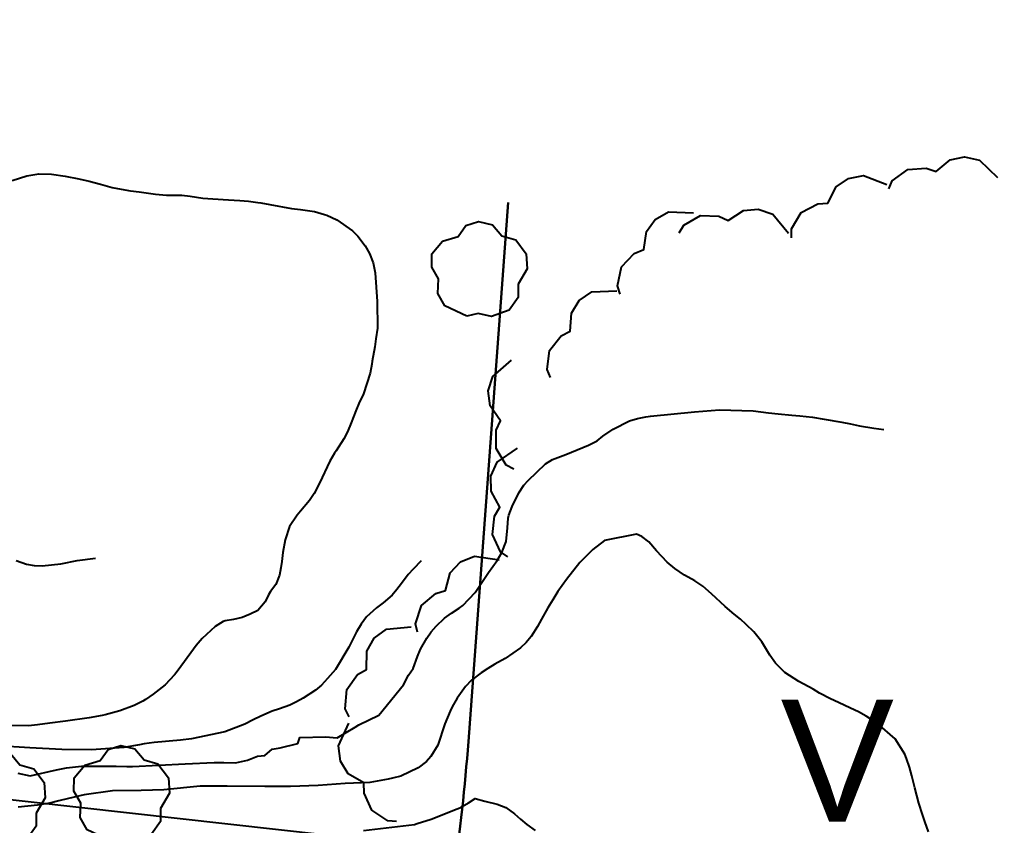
# Model space of a CAD drawing. Extents: x 483350 to 484165, y 4631134 to 4631561.
# Drawn here: x 484123.21 to 484163.32, y 4631413.52 to 4631446.58 of the extents above; entities that cross this region are included whole.
import ezdxf

# ---------------------------------------------------------------- set-up
doc = ezdxf.new("R2010")
doc.units = 0
doc.header["$MEASUREMENT"] = 0
doc.layers.add('1000_corbes', color=35, linetype='Continuous', plot=False)
doc.layers.add('1000_corbes mestres', color=37, linetype='Continuous', plot=False)
doc.layers.add('_POUM POLIGON', color=5, linetype='Continuous', lineweight=30)
for name, color, linetype in [('_txt claus 1000', 255, 'Continuous'), ('camins', 252, 'Continuous'), ('illes', 252, 'Continuous')]:
    doc.layers.add(name, color=color, linetype=linetype)
doc.layers.add('vegetació_ boscos', color=7, linetype='Continuous', true_color=0x8bb078)
doc.layers.add('vegetació_arbres', color=7, linetype='Continuous', true_color=0x8bb078)
doc.styles.add('1000SW50', font='swissl.ttf', dxfattribs={"height": 5})

msp = doc.modelspace()

# ---------------------------------------------------------------- linework, layer by layer
at = {"layer": '1000_corbes', "flags": 128}
for points in [[(484123.136, 4631415.66), (484123.646, 4631415.556), (484124.724, 4631415.797), (484125.132, 4631415.886), (484125.752, 4631415.958), (484127.171, 4631415.956), (484127.611, 4631415.942), (484127.84, 4631415.94), (484130.004, 4631416.042), (484131.196, 4631416.11), (484131.587, 4631416.102), (484132.07, 4631416.088), (484132.557, 4631416.199), (484132.962, 4631416.361), (484133.263, 4631416.397), (484133.569, 4631416.654), (484133.904, 4631416.703), (484134.625, 4631416.882), (484134.703, 4631417.124), (484135.758, 4631417.154), (484136.233, 4631417.114), (484136.975, 4631417.555), (484137.123, 4631417.647), (484137.94, 4631418.041), (484138.96, 4631419.293), (484139.16, 4631419.689), (484139.35, 4631419.953), (484139.528, 4631420.45), (484139.659, 4631420.751), (484139.913, 4631421.201), (484140.098, 4631421.465), (484140.292, 4631421.699), (484140.635, 4631422.026), (484140.927, 4631422.231), (484141.237, 4631422.431), (484141.387, 4631422.538), (484141.902, 4631423.075), (484142.443, 4631423.891), (484142.797, 4631424.391), (484142.992, 4631424.716), (484143.172, 4631425.167), (484143.222, 4631425.736), (484143.249, 4631426.125), (484143.283, 4631426.246), (484143.417, 4631426.61), (484143.691, 4631427.165), (484143.898, 4631427.479), (484144.075, 4631427.675), (484144.778, 4631428.35), (484145.072, 4631428.532), (484145.616, 4631428.742), (484146.539, 4631429.122), (484146.895, 4631429.302), (484147.134, 4631429.496), (484147.561, 4631429.778), (484148.229, 4631430.114), (484148.555, 4631430.213), (484148.903, 4631430.288), (484149.086, 4631430.312), (484150.9, 4631430.486), (484151.918, 4631430.576), (484153.297, 4631430.529), (484153.927, 4631430.452), (484154.329, 4631430.408), (484154.89, 4631430.349), (484155.217, 4631430.318), (484155.73, 4631430.266), (484156.207, 4631430.186), (484156.936, 4631430.063), (484157.291, 4631429.991), (484157.662, 4631429.92), (484158.251, 4631429.815), (484158.654, 4631429.759)], [(484123.136, 4631415.66), (484123.646, 4631415.556), (484124.724, 4631415.797), (484125.132, 4631415.886), (484125.752, 4631415.958), (484127.171, 4631415.956), (484127.611, 4631415.942), (484127.84, 4631415.94), (484130.004, 4631416.042), (484131.196, 4631416.11), (484131.587, 4631416.102), (484132.07, 4631416.088), (484132.557, 4631416.199), (484132.962, 4631416.361), (484133.263, 4631416.397), (484133.569, 4631416.654), (484133.904, 4631416.703), (484134.625, 4631416.882), (484134.703, 4631417.124), (484135.758, 4631417.154), (484136.233, 4631417.114), (484136.975, 4631417.555), (484137.123, 4631417.647), (484137.94, 4631418.041), (484138.96, 4631419.293), (484139.16, 4631419.689), (484139.35, 4631419.953), (484139.528, 4631420.45), (484139.659, 4631420.751), (484139.913, 4631421.201), (484140.098, 4631421.465), (484140.292, 4631421.699), (484140.635, 4631422.026), (484140.927, 4631422.231), (484141.237, 4631422.431), (484141.387, 4631422.538), (484141.902, 4631423.075), (484142.443, 4631423.891), (484142.797, 4631424.391), (484142.992, 4631424.716), (484143.172, 4631425.167), (484143.222, 4631425.736), (484143.249, 4631426.125), (484143.283, 4631426.246), (484143.417, 4631426.61), (484143.691, 4631427.165), (484143.898, 4631427.479), (484144.075, 4631427.675), (484144.778, 4631428.35), (484145.072, 4631428.532), (484145.616, 4631428.742), (484146.539, 4631429.122), (484146.895, 4631429.302), (484147.134, 4631429.496), (484147.561, 4631429.778), (484148.229, 4631430.114), (484148.555, 4631430.213), (484148.903, 4631430.288), (484149.086, 4631430.312), (484150.9, 4631430.486), (484151.918, 4631430.576), (484153.297, 4631430.529), (484153.927, 4631430.452), (484154.329, 4631430.408), (484154.89, 4631430.349), (484155.217, 4631430.318), (484155.73, 4631430.266), (484156.207, 4631430.186), (484156.936, 4631430.063), (484157.291, 4631429.991), (484157.662, 4631429.92), (484158.251, 4631429.815), (484158.654, 4631429.759)], [(484160.488, 4631413.266), (484160.345, 4631413.68), (484160.242, 4631413.972), (484160.099, 4631414.435), (484160.014, 4631414.748), (484159.936, 4631415.061), (484159.808, 4631415.558), (484159.707, 4631415.913), (484159.586, 4631416.269), (484159.515, 4631416.446), (484159.119, 4631417.077), (484158.406, 4631417.702), (484157.94, 4631418.004), (484157.623, 4631418.177), (484157.294, 4631418.338), (484156.806, 4631418.562), (484156.478, 4631418.717), (484156.027, 4631418.951), (484155.767, 4631419.105), (484155.167, 4631419.425), (484154.595, 4631419.8), (484154.218, 4631420.182), (484153.989, 4631420.502), (484153.659, 4631421.056), (484153.332, 4631421.47), (484153.019, 4631421.768), (484152.778, 4631421.979), (484152.527, 4631422.189), (484152.156, 4631422.507), (484151.591, 4631423.016), (484151.234, 4631423.337), (484150.909, 4631423.549), (484150.488, 4631423.788), (484150.08, 4631424.064), (484149.775, 4631424.322), (484149.337, 4631424.792), (484149.018, 4631425.155), (484148.737, 4631425.37), (484148.511, 4631425.466), (484147.202, 4631425.207), (484146.729, 4631424.837), (484146.612, 4631424.737), (484146.187, 4631424.307), (484145.637, 4631423.613), (484145.292, 4631423.122), (484145.078, 4631422.782), (484144.88, 4631422.449), (484144.624, 4631421.979), (484144.452, 4631421.687), (484144.188, 4631421.274), (484143.988, 4631421.028), (484143.762, 4631420.812), (484143.125, 4631420.368), (484142.707, 4631420.131), (484142.418, 4631419.966), (484142.136, 4631419.784), (484141.739, 4631419.474), (484141.495, 4631419.215), (484141.157, 4631418.744), (484140.957, 4631418.391), (484140.87, 4631418.211), (484140.655, 4631417.684), (484140.363, 4631416.811), (484140.079, 4631416.345), (484139.894, 4631416.146), (484139.562, 4631415.885), (484138.849, 4631415.547), (484138.5, 4631415.458), (484138.321, 4631415.415), (484137.58, 4631415.285), (484136.565, 4631415.246), (484135.451, 4631415.157), (484134.32, 4631415.115), (484133.264, 4631415.119), (484131.725, 4631415.132), (484130.618, 4631415.127), (484129.13, 4631414.987), (484128.197, 4631414.955), (484127.022, 4631414.942), (484125.863, 4631414.779), (484125.214, 4631414.632), (484124.82, 4631414.529)], [(484160.488, 4631413.266), (484160.345, 4631413.68), (484160.242, 4631413.972), (484160.099, 4631414.435), (484160.014, 4631414.748), (484159.936, 4631415.061), (484159.808, 4631415.558), (484159.707, 4631415.913), (484159.586, 4631416.269), (484159.515, 4631416.446), (484159.119, 4631417.077), (484158.406, 4631417.702), (484157.94, 4631418.004), (484157.623, 4631418.177), (484157.294, 4631418.338), (484156.806, 4631418.562), (484156.478, 4631418.717), (484156.027, 4631418.951), (484155.767, 4631419.105), (484155.167, 4631419.425), (484154.595, 4631419.8), (484154.218, 4631420.182), (484153.989, 4631420.502), (484153.659, 4631421.056), (484153.332, 4631421.47), (484153.019, 4631421.768), (484152.778, 4631421.979), (484152.527, 4631422.189), (484152.156, 4631422.507), (484151.591, 4631423.016), (484151.234, 4631423.337), (484150.909, 4631423.549), (484150.488, 4631423.788), (484150.08, 4631424.064), (484149.775, 4631424.322), (484149.337, 4631424.792), (484149.018, 4631425.155), (484148.737, 4631425.37), (484148.511, 4631425.466), (484147.202, 4631425.207), (484146.729, 4631424.837), (484146.612, 4631424.737), (484146.187, 4631424.307), (484145.637, 4631423.613), (484145.292, 4631423.122), (484145.078, 4631422.782), (484144.88, 4631422.449), (484144.624, 4631421.979), (484144.452, 4631421.687), (484144.188, 4631421.274), (484143.988, 4631421.028), (484143.762, 4631420.812), (484143.125, 4631420.368), (484142.707, 4631420.131), (484142.418, 4631419.966), (484142.136, 4631419.784), (484141.739, 4631419.474), (484141.495, 4631419.215), (484141.157, 4631418.744), (484140.957, 4631418.391), (484140.87, 4631418.211), (484140.655, 4631417.684), (484140.363, 4631416.811), (484140.079, 4631416.345), (484139.894, 4631416.146), (484139.562, 4631415.885), (484138.849, 4631415.547), (484138.5, 4631415.458), (484138.321, 4631415.415), (484137.58, 4631415.285), (484136.565, 4631415.246), (484135.451, 4631415.157), (484134.32, 4631415.115), (484133.264, 4631415.119), (484131.725, 4631415.132), (484130.618, 4631415.127), (484129.13, 4631414.987), (484128.197, 4631414.955), (484127.022, 4631414.942), (484125.863, 4631414.779), (484125.214, 4631414.632), (484124.82, 4631414.529)], [(484139.678, 4631424.369), (484139.35, 4631424.04), (484139.149, 4631423.817), (484138.874, 4631423.446), (484138.689, 4631423.199), (484138.491, 4631422.967), (484138.125, 4631422.656), (484137.844, 4631422.452), (484137.444, 4631422.08), (484137.219, 4631421.782), (484137.032, 4631421.466), (484136.711, 4631420.835), (484136.167, 4631419.92), (484135.841, 4631419.551), (484135.586, 4631419.269), (484135.342, 4631419.064), (484134.838, 4631418.743), (484134.571, 4631418.59), (484134.295, 4631418.462), (484133.864, 4631418.306), (484133.566, 4631418.203), (484133.101, 4631418.009), (484132.786, 4631417.85), (484132.45, 4631417.669), (484131.625, 4631417.362), (484130.264, 4631417.07), (484129.811, 4631417.015), (484128.731, 4631416.921), (484128.323, 4631416.863), (484128.121, 4631416.83), (484127.486, 4631416.723), (484126.155, 4631416.619), (484124.945, 4631416.638), (484123.627, 4631416.711), (484122.294, 4631416.785)], [(484139.678, 4631424.369), (484139.35, 4631424.04), (484139.149, 4631423.817), (484138.874, 4631423.446), (484138.689, 4631423.199), (484138.491, 4631422.967), (484138.125, 4631422.656), (484137.844, 4631422.452), (484137.444, 4631422.08), (484137.219, 4631421.782), (484137.032, 4631421.466), (484136.711, 4631420.835), (484136.167, 4631419.92), (484135.841, 4631419.551), (484135.586, 4631419.269), (484135.342, 4631419.064), (484134.838, 4631418.743), (484134.571, 4631418.59), (484134.295, 4631418.462), (484133.864, 4631418.306), (484133.566, 4631418.203), (484133.101, 4631418.009), (484132.786, 4631417.85), (484132.45, 4631417.669), (484131.625, 4631417.362), (484130.264, 4631417.07), (484129.811, 4631417.015), (484128.731, 4631416.921), (484128.323, 4631416.863), (484128.121, 4631416.83), (484127.486, 4631416.723), (484126.155, 4631416.619), (484124.945, 4631416.638), (484123.627, 4631416.711), (484122.294, 4631416.785)], [(484123.067, 4631424.392), (484123.491, 4631424.241), (484123.809, 4631424.187), (484124.133, 4631424.164), (484124.901, 4631424.253), (484125.574, 4631424.396), (484126.322, 4631424.488)], [(484123.067, 4631424.392), (484123.491, 4631424.241), (484123.809, 4631424.187), (484124.133, 4631424.164), (484124.901, 4631424.253), (484125.574, 4631424.396), (484126.322, 4631424.488)], [(484124.82, 4631414.529), (484124.451, 4631414.442), (484123.945, 4631414.359), (484123.146, 4631414.271)], [(484124.82, 4631414.529), (484124.451, 4631414.442), (484123.945, 4631414.359), (484123.146, 4631414.271)]]:
    msp.add_lwpolyline(points, dxfattribs=at)
at = {"layer": '1000_corbes mestres', "flags": 128}
msp.add_lwpolyline([(484137.312, 4631413.309), (484139.403, 4631413.563), (484139.52, 4631413.598), (484140.096, 4631413.783), (484141.157, 4631414.196), (484141.262, 4631414.241), (484141.617, 4631414.444), (484141.899, 4631414.626), (484142.296, 4631414.516), (484142.8, 4631414.395), (484143.153, 4631414.261), (484143.515, 4631413.994), (484143.753, 4631413.78), (484144.019, 4631413.561), (484144.358, 4631413.316)], dxfattribs=at)
msp.add_lwpolyline([(484137.312, 4631413.309), (484139.403, 4631413.563), (484139.52, 4631413.598), (484140.096, 4631413.783), (484141.157, 4631414.196), (484141.262, 4631414.241), (484141.617, 4631414.444), (484141.899, 4631414.626), (484142.296, 4631414.516), (484142.8, 4631414.395), (484143.153, 4631414.261), (484143.515, 4631413.994), (484143.753, 4631413.78), (484144.019, 4631413.561), (484144.358, 4631413.316)], dxfattribs=at)
at = {"layer": '_POUM POLIGON', "flags": 128}
msp.add_lwpolyline([(484143.244, 4631439.068), (484141.617, 4631416.962, -0.017402), (484141.015, 4631411.428), (484136.758, 4631381.879), (484014.754, 4631386.53, -0.449743), (484010.45, 4631390.287), (484015.665, 4631417.351)], format="xyb", dxfattribs=at)
at = {"layer": 'camins', "flags": 128}
msp.add_lwpolyline([(484122.909, 4631439.974), (484123.511, 4631440.17), (484123.994, 4631440.246), (484124.513, 4631440.237), (484125.081, 4631440.15), (484125.642, 4631440.044), (484126.06, 4631439.947), (484126.531, 4631439.824), (484126.626, 4631439.798), (484127.011, 4631439.688), (484127.672, 4631439.561), (484127.76, 4631439.551), (484128.119, 4631439.519), (484128.79, 4631439.416), (484129.228, 4631439.376), (484129.857, 4631439.37), (484130.202, 4631439.328), (484130.727, 4631439.259), (484131.131, 4631439.23), (484131.773, 4631439.19), (484132.245, 4631439.163), (484132.603, 4631439.131), (484132.977, 4631439.08), (484133.103, 4631439.058), (484133.474, 4631438.987), (484134.36, 4631438.835), (484134.734, 4631438.784), (484135.305, 4631438.701), (484135.71, 4631438.589), (484135.806, 4631438.551), (484136.218, 4631438.363), (484136.867, 4631437.913), (484137.086, 4631437.689), (484137.381, 4631437.3), (484137.559, 4631436.978), (484137.707, 4631436.597), (484137.79, 4631436.188), (484137.88, 4631435.009), (484137.889, 4631433.919), (484137.827, 4631433.485), (484137.774, 4631433.157), (484137.677, 4631432.56), (484137.653, 4631432.437), (484137.589, 4631432.079), (484137.311, 4631431.232), (484137.128, 4631430.826), (484137.002, 4631430.53), (484136.815, 4631430.042), (484136.656, 4631429.668), (484136.504, 4631429.38), (484136.188, 4631428.885), (484136.128, 4631428.788), (484135.932, 4631428.469), (484135.515, 4631427.558), (484135.294, 4631427.138), (484135.102, 4631426.854), (484134.734, 4631426.41), (484134.596, 4631426.244), (484134.28, 4631425.785), (484134.099, 4631425.238), (484134.007, 4631424.717), (484133.959, 4631424.347), (484133.921, 4631424.084), (484133.866, 4631423.784), (484133.719, 4631423.405), (484133.499, 4631423.113), (484133.419, 4631422.976), (484133.281, 4631422.691), (484132.976, 4631422.341), (484132.673, 4631422.183), (484132.337, 4631422.05), (484131.984, 4631421.974), (484131.645, 4631421.914), (484131.564, 4631421.884), (484131.232, 4631421.683), (484130.697, 4631421.185), (484130.448, 4631420.908), (484130.226, 4631420.602), (484129.828, 4631420.035), (484129.635, 4631419.778), (484129.569, 4631419.693), (484129.185, 4631419.29), (484128.692, 4631418.905), (484128.37, 4631418.684), (484128.257, 4631418.618), (484127.91, 4631418.436), (484127.32, 4631418.224), (484126.72, 4631418.065), (484126.594, 4631418.038), (484126.058, 4631417.939), (484125.088, 4631417.801), (484124.447, 4631417.711), (484123.949, 4631417.648), (484123.569, 4631417.608), (484122.348, 4631417.615)], dxfattribs=at)
msp.add_lwpolyline([(484122.909, 4631439.974), (484123.511, 4631440.17), (484123.994, 4631440.246), (484124.513, 4631440.237), (484125.081, 4631440.15), (484125.642, 4631440.044), (484126.06, 4631439.947), (484126.531, 4631439.824), (484126.626, 4631439.798), (484127.011, 4631439.688), (484127.672, 4631439.561), (484127.76, 4631439.551), (484128.119, 4631439.519), (484128.79, 4631439.416), (484129.228, 4631439.376), (484129.857, 4631439.37), (484130.202, 4631439.328), (484130.727, 4631439.259), (484131.131, 4631439.23), (484131.773, 4631439.19), (484132.245, 4631439.163), (484132.603, 4631439.131), (484132.977, 4631439.08), (484133.103, 4631439.058), (484133.474, 4631438.987), (484134.36, 4631438.835), (484134.734, 4631438.784), (484135.305, 4631438.701), (484135.71, 4631438.589), (484135.806, 4631438.551), (484136.218, 4631438.363), (484136.867, 4631437.913), (484137.086, 4631437.689), (484137.381, 4631437.3), (484137.559, 4631436.978), (484137.707, 4631436.597), (484137.79, 4631436.188), (484137.88, 4631435.009), (484137.889, 4631433.919), (484137.827, 4631433.485), (484137.774, 4631433.157), (484137.677, 4631432.56), (484137.653, 4631432.437), (484137.589, 4631432.079), (484137.311, 4631431.232), (484137.128, 4631430.826), (484137.002, 4631430.53), (484136.815, 4631430.042), (484136.656, 4631429.668), (484136.504, 4631429.38), (484136.188, 4631428.885), (484136.128, 4631428.788), (484135.932, 4631428.469), (484135.515, 4631427.558), (484135.294, 4631427.138), (484135.102, 4631426.854), (484134.734, 4631426.41), (484134.596, 4631426.244), (484134.28, 4631425.785), (484134.099, 4631425.238), (484134.007, 4631424.717), (484133.959, 4631424.347), (484133.921, 4631424.084), (484133.866, 4631423.784), (484133.719, 4631423.405), (484133.499, 4631423.113), (484133.419, 4631422.976), (484133.281, 4631422.691), (484132.976, 4631422.341), (484132.673, 4631422.183), (484132.337, 4631422.05), (484131.984, 4631421.974), (484131.645, 4631421.914), (484131.564, 4631421.884), (484131.232, 4631421.683), (484130.697, 4631421.185), (484130.448, 4631420.908), (484130.226, 4631420.602), (484129.828, 4631420.035), (484129.635, 4631419.778), (484129.569, 4631419.693), (484129.185, 4631419.29), (484128.692, 4631418.905), (484128.37, 4631418.684), (484128.257, 4631418.618), (484127.91, 4631418.436), (484127.32, 4631418.224), (484126.72, 4631418.065), (484126.594, 4631418.038), (484126.058, 4631417.939), (484125.088, 4631417.801), (484124.447, 4631417.711), (484123.949, 4631417.648), (484123.569, 4631417.608), (484122.348, 4631417.615)], dxfattribs=at)
at = {"layer": 'illes', "flags": 128}
msp.add_lwpolyline([(484102.883, 4631415.787), (484113.402, 4631415.644), (484137.857, 4631412.898), (484142.492, 4631412.435), (484142.152, 4631409.036), (484140.856, 4631405.946), (484139.132, 4631395.555), (484136.573, 4631381.683), (484121.55, 4631382.223), (484082.642, 4631383.85), (484067.661, 4631384.477), (484064.415, 4631384.595), (484052.528, 4631385.071), (484014.754, 4631386.53), (484010.45, 4631390.287), (484016.001, 4631419.095), (484021.159, 4631446.579), (484050.46, 4631444.817), (484051.96, 4631444.334), (484058.279, 4631443.843), (484065.569, 4631443.58), (484065.592, 4631443.923), (484084.663, 4631442.673), (484104.49, 4631441.452)], close=True, dxfattribs=at)
msp.add_lwpolyline([(484102.883, 4631415.787), (484113.402, 4631415.644), (484137.857, 4631412.898), (484142.492, 4631412.435), (484142.152, 4631409.036), (484140.856, 4631405.946), (484139.132, 4631395.555), (484136.573, 4631381.683), (484121.55, 4631382.223), (484082.642, 4631383.85), (484067.661, 4631384.477), (484064.415, 4631384.595), (484052.528, 4631385.071), (484014.754, 4631386.53), (484010.45, 4631390.287), (484016.001, 4631419.095), (484021.159, 4631446.579), (484050.46, 4631444.817), (484051.96, 4631444.334), (484058.279, 4631443.843), (484065.569, 4631443.58), (484065.592, 4631443.923), (484084.663, 4631442.673), (484104.49, 4631441.452)], close=True, dxfattribs=at)
at = {"layer": 'vegetació_ boscos', "flags": 128}
for points in [[(484158.862, 4631439.629), (484159.005, 4631439.958), (484159.643, 4631440.427), (484160.401, 4631440.486), (484160.802, 4631440.347), (484161.376, 4631440.821), (484161.974, 4631440.948), (484162.587, 4631440.809), (484163.32, 4631440.095)], [(484158.862, 4631439.629), (484159.005, 4631439.958), (484159.643, 4631440.427), (484160.401, 4631440.486), (484160.802, 4631440.347), (484161.376, 4631440.821), (484161.974, 4631440.948), (484162.587, 4631440.809), (484163.32, 4631440.095)], [(484154.868, 4631437.63), (484154.87, 4631437.988), (484155.273, 4631438.67), (484155.946, 4631439.022), (484156.369, 4631439.052), (484156.711, 4631439.714), (484157.211, 4631440.065), (484157.83, 4631440.179), (484158.783, 4631439.81)], [(484154.868, 4631437.63), (484154.87, 4631437.988), (484155.273, 4631438.67), (484155.946, 4631439.022), (484156.369, 4631439.052), (484156.711, 4631439.714), (484157.211, 4631440.065), (484157.83, 4631440.179), (484158.783, 4631439.81)], [(484147.848, 4631435.32), (484147.734, 4631435.66), (484147.895, 4631436.436), (484148.418, 4631436.987), (484148.809, 4631437.152), (484148.918, 4631437.889), (484149.277, 4631438.383), (484149.826, 4631438.691), (484150.848, 4631438.651)], [(484147.848, 4631435.32), (484147.734, 4631435.66), (484147.895, 4631436.436), (484148.418, 4631436.987), (484148.809, 4631437.152), (484148.918, 4631437.889), (484149.277, 4631438.383), (484149.826, 4631438.691), (484150.848, 4631438.651)], [(484150.271, 4631437.836), (484150.449, 4631438.147), (484151.135, 4631438.543), (484151.895, 4631438.519), (484152.278, 4631438.337), (484152.9, 4631438.745), (484153.508, 4631438.806), (484154.103, 4631438.6), (484154.753, 4631437.811)], [(484150.271, 4631437.836), (484150.449, 4631438.147), (484151.135, 4631438.543), (484151.895, 4631438.519), (484152.278, 4631438.337), (484152.9, 4631438.745), (484153.508, 4631438.806), (484154.103, 4631438.6), (484154.753, 4631437.811)], [(484144.989, 4631431.892), (484144.848, 4631432.221), (484144.945, 4631433.007), (484145.422, 4631433.599), (484145.799, 4631433.795), (484145.847, 4631434.538), (484146.166, 4631435.06), (484146.688, 4631435.411), (484147.71, 4631435.453)], [(484144.989, 4631431.892), (484144.848, 4631432.221), (484144.945, 4631433.007), (484145.422, 4631433.599), (484145.799, 4631433.795), (484145.847, 4631434.538), (484146.166, 4631435.06), (484146.688, 4631435.411), (484147.71, 4631435.453)], [(484143.485, 4631428.133), (484143.169, 4631428.302), (484142.755, 4631428.977), (484142.759, 4631429.738), (484142.931, 4631430.125), (484142.506, 4631430.737), (484142.429, 4631431.343), (484142.618, 4631431.943), (484143.39, 4631432.614)], [(484143.485, 4631428.133), (484143.169, 4631428.302), (484142.755, 4631428.977), (484142.759, 4631429.738), (484142.931, 4631430.125), (484142.506, 4631430.737), (484142.429, 4631431.343), (484142.618, 4631431.943), (484143.39, 4631432.614)], [(484143.237, 4631424.536), (484142.942, 4631424.739), (484142.605, 4631425.456), (484142.693, 4631426.211), (484142.906, 4631426.578), (484142.551, 4631427.232), (484142.542, 4631427.843), (484142.796, 4631428.419), (484143.638, 4631429)], [(484143.237, 4631424.536), (484142.942, 4631424.739), (484142.605, 4631425.456), (484142.693, 4631426.211), (484142.906, 4631426.578), (484142.551, 4631427.232), (484142.542, 4631427.843), (484142.796, 4631428.419), (484143.638, 4631429)], [(484139.524, 4631421.447), (484139.449, 4631421.798), (484139.697, 4631422.55), (484140.279, 4631423.039), (484140.686, 4631423.159), (484140.877, 4631423.878), (484141.29, 4631424.329), (484141.87, 4631424.573), (484142.881, 4631424.417)], [(484139.524, 4631421.447), (484139.449, 4631421.798), (484139.697, 4631422.55), (484140.279, 4631423.039), (484140.686, 4631423.159), (484140.877, 4631423.878), (484141.29, 4631424.329), (484141.87, 4631424.573), (484142.881, 4631424.417)], [(484136.721, 4631417.981), (484136.565, 4631418.303), (484136.626, 4631419.093), (484137.075, 4631419.707), (484137.441, 4631419.92), (484137.456, 4631420.664), (484137.749, 4631421.201), (484138.254, 4631421.576), (484139.273, 4631421.666)], [(484136.721, 4631417.981), (484136.565, 4631418.303), (484136.626, 4631419.093), (484137.075, 4631419.707), (484137.441, 4631419.92), (484137.456, 4631420.664), (484137.749, 4631421.201), (484138.254, 4631421.576), (484139.273, 4631421.666)], [(484138.668, 4631413.685), (484138.311, 4631413.707), (484137.653, 4631414.148), (484137.339, 4631414.841), (484137.334, 4631415.265), (484136.693, 4631415.644), (484136.37, 4631416.163), (484136.292, 4631416.787), (484136.715, 4631417.719)], [(484138.668, 4631413.685), (484138.311, 4631413.707), (484137.653, 4631414.148), (484137.339, 4631414.841), (484137.334, 4631415.265), (484136.693, 4631415.644), (484136.37, 4631416.163), (484136.292, 4631416.787), (484136.715, 4631417.719)]]:
    msp.add_lwpolyline(points, dxfattribs=at)
at = {"layer": 'vegetació_arbres', "flags": 128}
for points in [[(484141.556, 4631434.408), (484140.648, 4631434.832), (484140.366, 4631435.34), (484140.388, 4631435.938), (484140.112, 4631436.418), (484140.12, 4631436.966), (484140.552, 4631437.488), (484141.192, 4631437.686), (484141.52, 4631438.126), (484142.036, 4631438.292), (484142.604, 4631438.162), (484142.996, 4631437.708), (484143.558, 4631437.542), (484143.984, 4631436.974), (484144.032, 4631436.348), (484143.656, 4631435.718), (484143.656, 4631435.182), (484143.292, 4631434.662), (484142.568, 4631434.394), (484142.014, 4631434.518), (484141.556, 4631434.408)], [(484141.556, 4631434.408), (484140.648, 4631434.832), (484140.366, 4631435.34), (484140.388, 4631435.938), (484140.112, 4631436.418), (484140.12, 4631436.966), (484140.552, 4631437.488), (484141.192, 4631437.686), (484141.52, 4631438.126), (484142.036, 4631438.292), (484142.604, 4631438.162), (484142.996, 4631437.708), (484143.558, 4631437.542), (484143.984, 4631436.974), (484144.032, 4631436.348), (484143.656, 4631435.718), (484143.656, 4631435.182), (484143.292, 4631434.662), (484142.568, 4631434.394), (484142.014, 4631434.518), (484141.556, 4631434.408)], [(484121.784, 4631412.713), (484120.876, 4631413.137), (484120.594, 4631413.645), (484120.616, 4631414.243), (484120.34, 4631414.723), (484120.348, 4631415.271), (484120.78, 4631415.793), (484121.42, 4631415.991), (484121.748, 4631416.431), (484122.264, 4631416.597), (484122.832, 4631416.467), (484123.224, 4631416.013), (484123.786, 4631415.847), (484124.212, 4631415.279), (484124.26, 4631414.653), (484123.884, 4631414.023), (484123.884, 4631413.487), (484123.52, 4631412.967), (484122.796, 4631412.699), (484122.242, 4631412.823), (484121.784, 4631412.713)], [(484121.784, 4631412.713), (484120.876, 4631413.137), (484120.594, 4631413.645), (484120.616, 4631414.243), (484120.34, 4631414.723), (484120.348, 4631415.271), (484120.78, 4631415.793), (484121.42, 4631415.991), (484121.748, 4631416.431), (484122.264, 4631416.597), (484122.832, 4631416.467), (484123.224, 4631416.013), (484123.786, 4631415.847), (484124.212, 4631415.279), (484124.26, 4631414.653), (484123.884, 4631414.023), (484123.884, 4631413.487), (484123.52, 4631412.967), (484122.796, 4631412.699), (484122.242, 4631412.823), (484121.784, 4631412.713)], [(484126.883, 4631412.912), (484125.975, 4631413.336), (484125.693, 4631413.844), (484125.715, 4631414.442), (484125.439, 4631414.922), (484125.447, 4631415.47), (484125.879, 4631415.992), (484126.519, 4631416.19), (484126.847, 4631416.63), (484127.363, 4631416.796), (484127.931, 4631416.666), (484128.323, 4631416.212), (484128.885, 4631416.046), (484129.311, 4631415.478), (484129.359, 4631414.852), (484128.983, 4631414.222), (484128.983, 4631413.686), (484128.619, 4631413.166), (484127.895, 4631412.898), (484127.341, 4631413.022), (484126.883, 4631412.912)], [(484126.883, 4631412.912), (484125.975, 4631413.336), (484125.693, 4631413.844), (484125.715, 4631414.442), (484125.439, 4631414.922), (484125.447, 4631415.47), (484125.879, 4631415.992), (484126.519, 4631416.19), (484126.847, 4631416.63), (484127.363, 4631416.796), (484127.931, 4631416.666), (484128.323, 4631416.212), (484128.885, 4631416.046), (484129.311, 4631415.478), (484129.359, 4631414.852), (484128.983, 4631414.222), (484128.983, 4631413.686), (484128.619, 4631413.166), (484127.895, 4631412.898), (484127.341, 4631413.022), (484126.883, 4631412.912)]]:
    msp.add_lwpolyline(points, dxfattribs=at)

# ---------------------------------------------------------------- texts
at = {"layer": '_txt claus 1000', "style": '1000SW50'}
msp.add_text('V', height=5, dxfattribs=at).set_placement((484154.421, 4631413.683))

doc.saveas('drawing.dxf')
